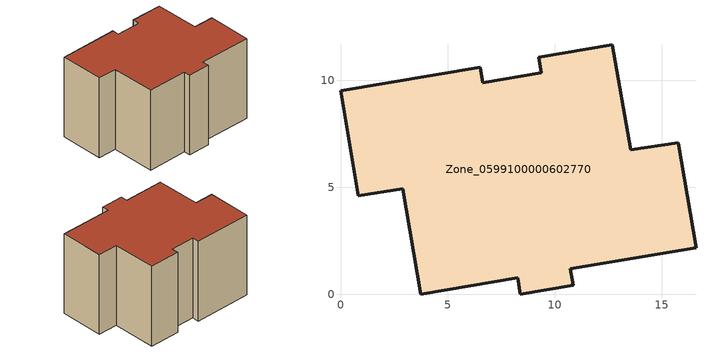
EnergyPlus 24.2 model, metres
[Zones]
Zone_0599100000602770
 floor ground (C_G): 15.78,7.08 16.6,2.18 10.74,1.19 10.87,0.43 8.39,0.01 8.27,0.77 3.75,0 2.91,4.93 0.84,4.6 0,9.51 6.52,10.61 6.64,9.88 9.37,10.35 9.25,11.08 12.7,11.67 13.56,6.75 z0
 wall outside (C_F): 0.84,4.6 2.91,4.93 3.75,0 8.27,0.77 8.39,0.01 10.87,0.43 10.74,1.19 16.6,2.18 15.78,7.08 13.56,6.75 12.7,11.67 9.25,11.08 9.37,10.35 6.64,9.88 6.52,10.61 0,9.51 0.84,4.6 z0:9.38
 roof outside (C_R): 6.52,10.61 0,9.51 0.84,4.6 2.91,4.93 3.75,0 8.27,0.77 8.39,0.01 10.87,0.43 10.74,1.19 16.6,2.18 15.78,7.08 13.56,6.75 12.7,11.67 9.25,11.08 9.37,10.35 6.64,9.88 z9.38
[BUILDING]
Pand.0599100000602770: North Axis=0; Terrain=City; Loads Convergence Tolerance Value=0.04; Temperature Convergence Tolerance Value=0.4; Solar Distribution=FullExterior; Maximum Number of Warmup Days=25; Minimum Number of Warmup Days=1
[Site:Location]
Rotterdam.The.Hague.AP_ZH_NLD Design_Conditions: Latitude=51.96; Longitude=4.45; Time Zone=1; Elevation=-4.5
[SITE:GROUNDTEMPERATURE:BUILDINGSURFACE]
18, 18, 18, 18, 18, 18, 18, 18, 18, 18, 18, 18
[MATERIAL] Thermal Absorptance=0.9; Solar Absorptance=0.7; Visible Absorptance=0.7
Name | Roughness | Thickness | Conductivity | Density | Specific Heat
G.TI.1946 | MediumSmooth | 0.15 | 1 | 540 | 1210
F.TI.1946 | Rough | 0.3 | 0.857143 | 1920 | 840
R.TI.1946 | MediumRough | 0.2 | 0.1 | 1500 | 1000
[CONSTRUCTION]
C_G: G.TI.1946
C_F: F.TI.1946
C_R: R.TI.1946
[ZONE]
Zone_0599100000602770: Type=1; Multiplier=1; Ceiling Height=Autocalculate; Volume=Autocalculate; Floor Area=autocalculate; Part of Total Floor Area=Yes
[ZONEINFILTRATION:DESIGNFLOWRATE]
Infil_Zone_0599100000602770: Zone or ZoneList or Space or SpaceList=Zone_0599100000602770; Schedule=AlwaysOn; Design Flow Rate Calculation Method=Flow/Area; Flow Rate per Floor Area=0.003; Constant Term Coefficient=1; Temperature Term Coefficient=0; Velocity Term Coefficient=0; Velocity Squared Term Coefficient=0
[HVACTEMPLATE:ZONE:IDEALLOADSAIRSYSTEM]
Zone_0599100000602770: Maximum Heating Supply Air Temperature=50; Minimum Cooling Supply Air Temperature=13; Maximum Heating Supply Air Humidity Ratio=0.0156; Minimum Cooling Supply Air Humidity Ratio=0.0077; Heating Limit=NoLimit; Cooling Limit=NoLimit; Dehumidification Control Type=ConstantSensibleHeatRatio; Cooling Sensible Heat Ratio=0.7; Dehumidification Setpoint=60; Humidification Control Type=None; Humidification Setpoint=30; Outdoor Air Method=None; Outdoor Air Flow Rate per Person=0.00944; Outdoor Air Flow Rate per Zone Floor Area=0; Outdoor Air Flow Rate per Zone=0; Demand Controlled Ventilation Type=None; Outdoor Air Economizer Type=NoEconomizer; Heat Recovery Type=None; Sensible Heat Recovery Effectiveness=0.7; Latent Heat Recovery Effectiveness=0.65
[ZONECONTROL:THERMOSTAT]
ThermostatControl_Zone_0599100000602770: Zone or ZoneList=Zone_0599100000602770; Control Type Schedule=DualSetpointControlType; Control 1=Thermostat_Zone_0599100000602770; Temperature Difference Between Cutout And Setpoint=0
[THERMOSTATSETPOINT:DUALSETPOINT]
Thermostat_Zone_0599100000602770: Heating Setpoint Temperature Schedule=HeatingSetpoint_Zone_0599100000602770; Cooling Setpoint Temperature Schedule=CoolingSetpoint_Zone_0599100000602770
[SCHEDULE:COMPACT]
HeatingSetpoint_Zone_0599100000602770: Through: 12/31, For: AllDays, Until: 24:00, 21
CoolingSetpoint_Zone_0599100000602770: Through: 12/31, For: AllDays, Until: 24:00, 24
DualSetpointControlType: Through: 12/31, For: AllDays, Until: 24:00, 4
AlwaysOn: Through: 12/31, For: AllDays, Until: 24:00, 1
